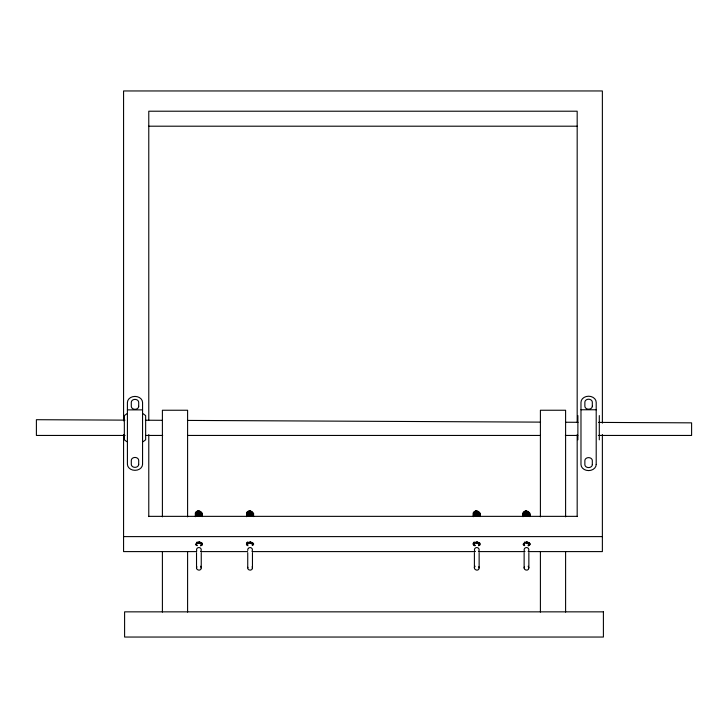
<?xml version="1.0" encoding="UTF-8"?>
<svg xmlns="http://www.w3.org/2000/svg" width="728" height="728" viewBox="0 0 728 728"><rect width="100%" height="100%" fill="white"/><g stroke="black" fill="none" stroke-linecap="round" stroke-linejoin="round"><path stroke-width="1.09" d="M201.247 552.661L201.247 567.895C201.256 571.808 194.886 570.097 196.842 566.712M252.461 552.661L252.461 567.895C252.543 571.353 246.847 570.597 247.82 567.285M479.133 552.661L479.133 567.895C478.997 572.299 472.081 569.423 475.093 566.22M528.856 552.661L528.856 567.895C528.865 571.808 522.495 570.097 524.451 566.712M200.573 545.409A2.384 1.165 0 0 0 201.083 544.135A2.384 1.165 0 0 0 198.89 543.416L199.809 542.296A3.558 1.875 0 0 1 202.411 543.861A3.558 1.875 0 0 1 200.664 545.727M252.161 545.163A2.384 1.165 0 0 0 250.104 543.416L251.024 542.296A3.558 1.875 0 0 1 252.616 545.427M478.824 545.163A2.384 1.165 0 0 0 476.767 543.416L477.686 542.296A3.558 1.875 0 0 1 480.289 543.861A3.558 1.875 0 0 1 478.542 545.727M528.182 545.409A2.384 1.165 0 0 0 528.692 544.135A2.384 1.165 0 0 0 526.499 543.416L527.418 542.296A3.558 1.875 0 0 1 530.02 543.861A3.558 1.875 0 0 1 528.273 545.727M126.863 413.713L124.342 415.633L124.342 439.776L126.863 441.696M143.125 441.696L145.646 439.776L145.646 415.633L143.125 413.713M196.824 544.926A2.384 1.647 0 0 1 198.89 542.46L199.809 542.296L198.89 542.233A1.183 0.701 0 0 0 197.743 543.124M247.802 544.535A2.384 1.647 0 0 1 250.104 542.46L251.024 542.296L250.104 542.233A1.183 0.701 0 0 0 248.958 543.124M475.084 545.272A2.384 1.647 0 0 1 474.565 543.479A2.384 1.647 0 0 1 476.767 542.46L477.686 542.296L476.767 542.233A1.183 0.701 0 0 0 475.63 543.124M524.433 544.926A2.384 1.647 0 0 1 526.499 542.46L527.418 542.296L526.499 542.233A1.183 0.701 0 0 0 525.352 543.124M148.776 126.199L577.177 126.199M580.98 409.764L596.205 409.764M127.418 409.873L142.561 409.873M125.125 435.444L36.4 435.444L36.4 419.701L124.97 420.129M145.6 435.444L162.662 435.444M187.688 435.444L540.312 435.444M565.337 435.444L577.85 435.444M598.325 435.444L691.6 435.444L691.6 422.85L598.489 422.404M148.776 516.352L577.177 516.352M123.569 536.609L602.375 536.609M196.36 551.596L123.569 551.596L123.569 434.498M200.91 551.596L247.538 551.596M252.088 551.596L474.993 551.596M478.405 551.596L525.034 551.596M528.446 551.596L602.375 551.596L602.375 434.498M145.409 420.22L162.444 420.302M187.424 420.42L540.576 422.122M565.556 422.24L578.05 422.304M526.799 542.26L527.327 542.442M477.067 542.26L477.604 542.442M250.405 542.26L250.933 542.442M199.19 542.26L199.718 542.442M528.164 566.22L528.856 567.895M200.555 566.22L201.247 567.895M478.815 566.712L479.133 567.895M252.143 566.712L252.461 567.895M602.375 423.132L602.375 90.955L123.569 90.955L123.569 420.857M599.308 415.561L599.308 439.839M577.877 415.561L577.877 439.839M577.177 422.395L577.177 111.211L148.776 111.211L148.776 420.129M577.177 434.643L577.177 516.589M565.601 516.844L565.601 410.246L540.404 410.246L540.404 516.844M565.601 551.587L565.601 612.102M540.404 551.587L540.404 612.102M526.499 542.233L526.499 543.416M524.133 552.661L524.133 567.895M476.767 542.233L476.767 543.416M474.401 552.661L474.401 567.895M250.104 542.233L250.104 543.416M247.738 552.661L247.738 567.895M198.89 542.233L198.89 543.416M196.524 552.661L196.524 567.895M187.597 516.844L187.597 410.246L162.399 410.246L162.399 516.844M187.597 551.587L187.597 612.102M162.399 551.587L162.399 612.102M148.776 434.643L148.776 516.589M196.942 545.427A3.149 1.875 0 0 1 197.151 542.669A3.149 1.875 0 0 1 201.756 543.033A3.149 1.875 0 0 1 200.746 545.727M252.298 543.17A3.149 1.875 0 0 1 252.616 544.59M248.002 545.727A3.149 1.875 0 0 1 247.074 542.961A3.149 1.875 0 0 1 251.797 542.779M479.097 545.045A3.149 1.875 0 0 1 478.596 545.427M474.802 545.727A3.149 1.875 0 0 1 473.519 543.315A3.149 1.875 0 0 1 477.45 542.342A3.149 1.875 0 0 1 479.415 544.59M524.551 545.436A3.149 1.875 0 0 1 524.742 542.669A3.149 1.875 0 0 1 529.347 543.024A3.149 1.875 0 0 1 528.355 545.727M248.921 547.856A2.366 2.348 0 0 1 252.143 551.069M247.82 550.495A2.366 2.348 0 0 1 248.43 548.23M247.82 512.166A2.366 1.401 0 0 1 248.43 511.538M248.039 511.948A2.384 1.647 0 0 1 248.421 511.611M253.18 514.66A3.558 1.875 0 0 0 250.104 511.848A3.558 2.348 0 0 0 247.019 515.369M250.714 513.067A2.384 1.165 0 0 1 252.161 513.613M250.714 512.121A2.384 1.165 0 0 0 250.104 512.075A2.384 1.647 0 0 0 249.486 512.13M251.788 512.421A2.384 1.165 0 0 1 252.398 512.94A2.366 1.401 0 0 0 251.542 511.42A2.366 1.401 0 0 0 248.921 511.32A2.384 1.647 0 0 1 250.104 511.129L249.176 510.983A3.558 2.348 0 0 0 247.019 514.423M247.72 513.722A2.384 1.647 0 0 1 247.802 513.295M248.039 512.903A2.384 1.647 0 0 1 248.421 512.558M246.665 516.698A3.558 2.348 0 0 1 250.104 513.75A3.558 1.875 0 0 1 253.18 516.552A3.558 1.875 0 0 0 250.104 515.651A3.558 2.348 0 0 0 247.584 516.334M248.421 514.459A2.384 1.647 0 0 1 250.104 513.977A2.384 1.165 0 0 1 251.788 514.323M246.665 516.434A3.558 2.348 0 0 1 250.104 514.696A3.558 1.875 0 0 1 253.653 516.571M248.421 516.361A2.384 1.647 0 0 1 249.486 515.934M248.039 515.752A2.384 1.647 0 0 1 248.421 515.406M249.486 514.987A2.384 1.647 0 0 1 250.104 514.923A2.384 1.165 0 0 1 252.398 515.797M250.714 515.915A2.384 1.165 0 0 1 252.161 516.461M252.161 514.56A2.384 1.165 0 0 1 252.48 515.142M253.18 515.606A3.558 1.875 0 0 0 250.104 512.803A3.558 2.348 0 0 0 247.019 516.316M248.421 513.513A2.384 1.647 0 0 1 249.486 513.085M250.104 542.46A2.384 1.165 0 0 1 251.788 542.806M252.161 543.052A2.384 1.165 0 0 1 252.48 543.634M247.584 545.29A3.558 2.348 0 0 1 247.584 541.978M524.451 551.069A2.366 2.348 0 0 1 525.143 547.966A2.366 2.348 0 0 1 528.3 548.384A2.366 2.348 0 0 1 528.164 551.551M524.215 512.166A2.366 1.401 0 0 1 524.451 511.83M529.575 514.66A3.558 1.875 0 0 0 526.499 511.848A3.558 2.348 0 0 0 523.059 514.805M527.682 513.185A2.384 1.165 0 0 1 528.555 513.613M527.108 512.121A2.384 1.165 0 0 0 526.499 512.075A2.384 1.647 0 0 0 525.88 512.13M528.182 512.421A2.384 1.165 0 0 1 528.792 512.94A2.366 1.401 0 0 0 527.937 511.42A2.366 1.401 0 0 0 525.316 511.32A2.384 1.647 0 0 1 526.499 511.129L525.57 510.983A3.558 2.348 0 0 0 523.059 513.85M524.433 512.903A2.384 1.647 0 0 1 525.307 512.303M523.059 516.698A3.558 2.348 0 0 1 526.499 513.75A3.558 1.875 0 0 1 529.575 516.552A3.558 1.875 0 0 0 526.499 515.651A3.558 2.348 0 0 0 523.978 516.334M524.196 515.197A2.384 1.647 0 0 1 524.433 514.796M524.815 514.459A2.384 1.647 0 0 1 526.499 513.977A2.384 1.165 0 0 1 528.182 514.323M523.059 516.434A3.558 2.348 0 0 1 526.499 514.696A3.558 1.875 0 0 1 530.048 516.571M524.815 516.361A2.384 1.647 0 0 1 525.88 515.934M524.433 515.752A2.384 1.647 0 0 1 525.307 515.151M525.88 514.987A2.384 1.647 0 0 1 526.499 514.923A2.384 1.165 0 0 1 527.682 515.087M527.682 516.034A2.384 1.165 0 0 1 528.555 516.461M528.182 515.269A2.384 1.165 0 0 1 528.792 515.797M529.575 515.606A3.558 1.875 0 0 0 526.499 512.803A3.558 2.348 0 0 0 523.059 515.752M524.196 514.241A2.384 1.647 0 0 1 524.433 513.85M524.815 513.513A2.384 1.647 0 0 1 525.88 513.085M526.499 542.46A2.384 1.165 0 0 1 528.792 543.334M524.433 542.333A2.384 1.647 0 0 1 524.815 541.996M524.715 545.663A3.558 2.348 0 0 1 523.059 544.235M475.093 551.551A2.366 2.348 0 0 1 474.956 548.384A2.366 2.348 0 0 1 478.123 547.966A2.366 2.348 0 0 1 478.815 551.069M479.051 512.894A2.366 1.401 0 0 0 478.205 511.42A2.366 1.401 0 0 0 475.584 511.32A2.384 1.647 0 0 1 476.767 511.129L475.848 510.983A3.558 2.348 0 0 0 473.682 514.423M474.483 512.166A2.366 1.401 0 0 1 475.093 511.538M474.702 511.948A2.384 1.647 0 0 1 475.084 511.611M480.198 514.205A3.558 1.875 0 0 0 476.767 511.848A3.558 2.348 0 0 0 473.682 515.369M477.386 513.067A2.384 1.165 0 0 1 478.824 513.613M475.084 513.513A2.384 1.647 0 0 1 476.767 513.031M477.386 512.121A2.384 1.165 0 0 0 476.767 512.075A2.384 1.647 0 0 0 476.148 512.13M478.824 512.667A2.384 1.165 0 0 1 479.07 512.94M474.702 512.903A2.384 1.647 0 0 1 475.575 512.303M473.327 516.698A3.558 2.348 0 0 1 476.767 513.75A3.558 1.875 0 0 1 479.843 516.552A3.558 1.875 0 0 0 476.767 515.651A3.558 2.348 0 0 0 474.256 516.334M474.465 515.197A2.384 1.647 0 0 1 476.767 513.977A2.384 1.165 0 0 1 478.451 514.323M473.327 516.434A3.558 2.348 0 0 1 476.767 514.696A3.558 1.875 0 0 1 480.325 516.571M475.084 516.361A2.384 1.647 0 0 1 475.575 516.097M474.702 515.752A2.384 1.647 0 0 1 475.084 515.406M476.148 514.987A2.384 1.647 0 0 1 476.767 514.923A2.384 1.165 0 0 1 477.959 515.087M477.959 516.034A2.384 1.165 0 0 1 478.824 516.461M478.824 515.515A2.384 1.165 0 0 1 479.07 515.797M478.824 514.56A2.384 1.165 0 0 1 479.151 515.142M480.198 515.151A3.558 1.875 0 0 0 476.767 512.803A3.558 2.348 0 0 0 473.682 516.316M476.767 542.46A2.384 1.165 0 0 1 478.451 542.806M478.824 543.052A2.384 1.165 0 0 1 479.07 543.334M474.984 545.663A3.558 2.348 0 0 1 474.256 541.978M196.842 551.069A2.366 2.348 0 0 1 197.534 547.966A2.366 2.348 0 0 1 200.691 548.384A2.366 2.348 0 0 1 200.555 551.551M196.606 512.166A2.366 1.401 0 0 1 196.842 511.83M201.965 514.66A3.558 1.875 0 0 0 198.89 511.848A3.558 2.348 0 0 0 195.45 514.805M200.073 513.185A2.384 1.165 0 0 1 200.946 513.613M199.499 512.121A2.384 1.165 0 0 0 198.89 512.075A2.384 1.647 0 0 0 198.271 512.13M200.573 512.421A2.384 1.165 0 0 1 201.183 512.94A2.366 1.401 0 0 0 200.327 511.42A2.366 1.401 0 0 0 197.707 511.32A2.384 1.647 0 0 1 198.89 511.129L197.961 510.983A3.558 2.348 0 0 0 195.45 513.85M196.824 512.903A2.384 1.647 0 0 1 197.698 512.303M195.45 516.698A3.558 2.348 0 0 1 198.89 513.75A3.558 1.875 0 0 1 201.965 516.552A3.558 1.875 0 0 0 198.89 515.651A3.558 2.348 0 0 0 196.369 516.334M196.587 515.197A2.384 1.647 0 0 1 196.824 514.796M197.206 514.459A2.384 1.647 0 0 1 198.89 513.977A2.384 1.165 0 0 1 200.573 514.323M195.45 516.434A3.558 2.348 0 0 1 198.89 514.696A3.558 1.875 0 0 1 202.439 516.571M197.206 516.361A2.384 1.647 0 0 1 198.271 515.934M196.824 515.752A2.384 1.647 0 0 1 197.698 515.151M198.271 514.987A2.384 1.647 0 0 1 198.89 514.923A2.384 1.165 0 0 1 200.073 515.087M200.073 516.034A2.384 1.165 0 0 1 200.946 516.461M200.573 515.269A2.384 1.165 0 0 1 201.183 515.797M201.965 515.606A3.558 1.875 0 0 0 198.89 512.803A3.558 2.348 0 0 0 195.45 515.752M196.587 514.241A2.384 1.647 0 0 1 196.824 513.85M197.206 513.513A2.384 1.647 0 0 1 198.271 513.085M198.89 542.46A2.384 1.165 0 0 1 201.183 543.334M196.824 542.333A2.384 1.647 0 0 1 197.206 541.996M197.106 545.663A3.558 2.348 0 0 1 195.45 544.235M198.89 510.901L197.961 510.983L198.89 512.075L198.89 510.901M250.104 510.901L249.176 510.983L250.104 512.075L250.104 510.901M476.767 510.901L475.848 510.983L476.767 512.075L476.767 510.901M526.499 510.901L525.57 510.983L526.499 512.075L526.499 510.901M603.403 611.848L124.597 611.848L124.597 637.045L603.403 637.045L603.403 611.848M596.205 464.464L596.205 402.347A7.617 6.124 0 0 0 588.597 396.223A7.617 6.124 0 0 0 580.98 402.347L580.98 464.464A7.617 6.124 0 0 0 588.597 470.588A7.617 6.124 0 0 0 596.205 464.464M592.319 406.197L592.319 402.211A3.722 2.994 0 0 0 588.597 399.217A3.722 2.994 0 0 0 584.866 402.211L584.866 406.197A3.722 2.994 0 0 0 588.597 409.191A3.722 2.994 0 0 0 592.319 406.197M592.319 464.601L592.319 460.615A3.722 2.994 0 0 0 588.597 457.621A3.722 2.994 0 0 0 584.866 460.615L584.866 464.601A3.722 2.994 0 0 0 588.597 467.594A3.722 2.994 0 0 0 592.319 464.601M142.561 464.255L142.561 402.502A7.571 6.088 0 0 0 134.989 396.414A7.571 6.088 0 0 0 127.418 402.502L127.418 464.255A7.571 6.088 0 0 0 134.989 470.334A7.571 6.088 0 0 0 142.561 464.255M138.693 406.333L138.693 402.366A3.704 2.976 0 0 0 134.989 399.39A3.704 2.976 0 0 0 131.295 402.366L131.295 406.333A3.704 2.976 0 0 0 134.989 409.309A3.704 2.976 0 0 0 138.693 406.333M138.693 464.391L138.693 460.424A3.704 2.976 0 0 0 134.989 457.448A3.704 2.976 0 0 0 131.295 460.424L131.295 464.391A3.704 2.976 0 0 0 134.989 467.358A3.704 2.976 0 0 0 138.693 464.391"/></g></svg>
